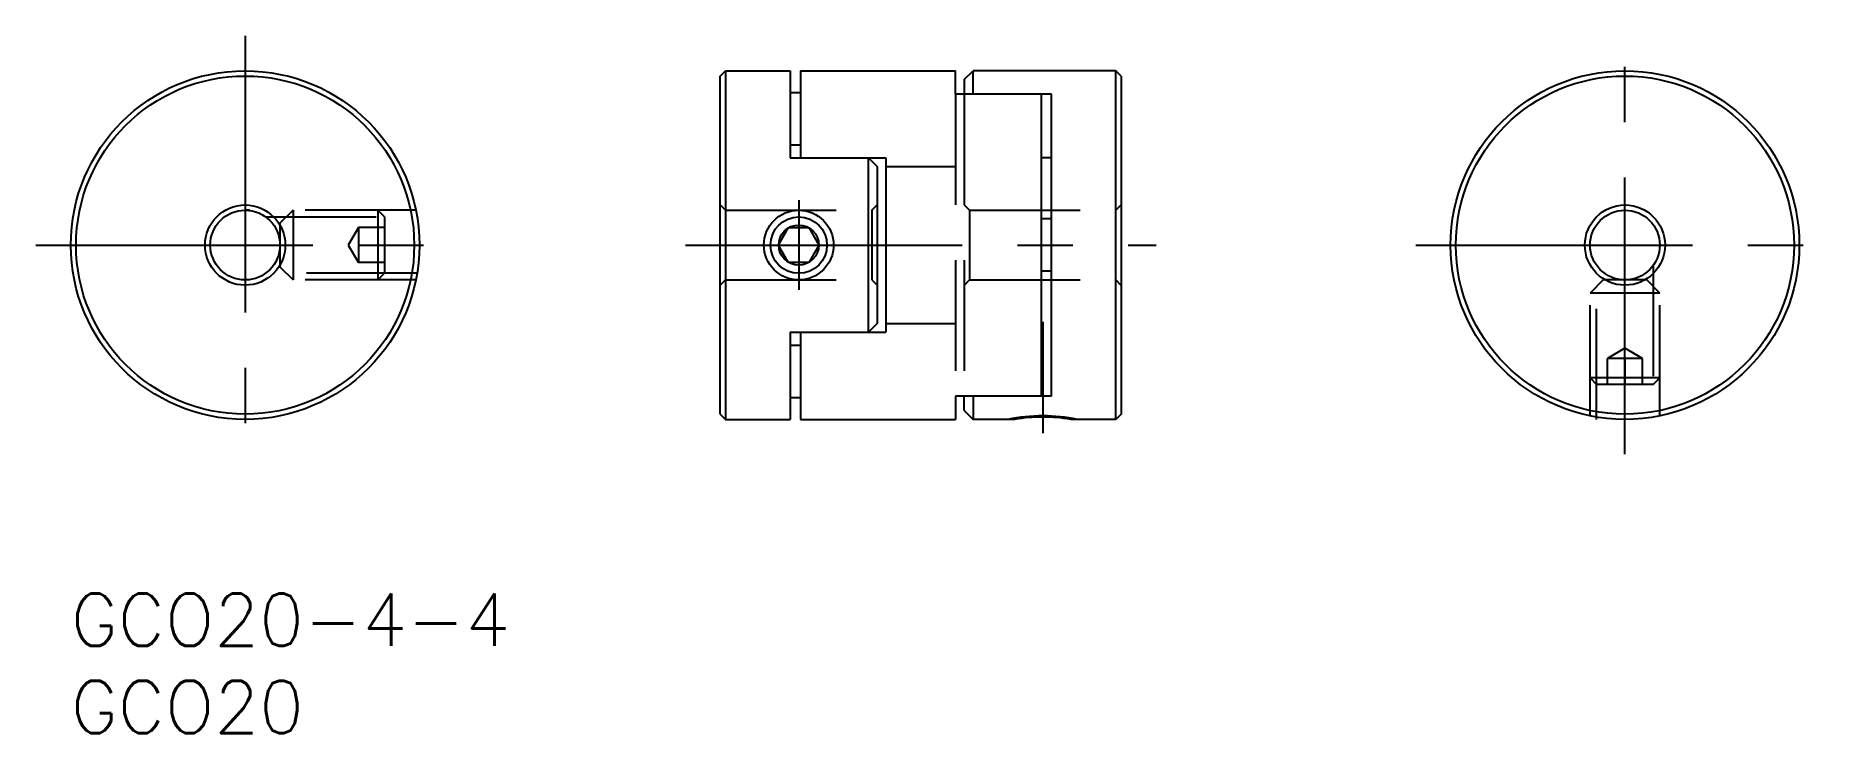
# Model space of a CAD drawing. Extents: x -2 to 101, y -8 to 32.
import ezdxf

# ---------------------------------------------------------------- set-up
doc = ezdxf.new("R2010")
doc.units = 0
doc.header["$LTSCALE"] = 0.5
doc.linetypes.add('CENTER', pattern=[50.8, 31.75, -6.35, 6.35, -6.35])
doc.linetypes.add('DASHED', pattern=[19.05, 12.7, -6.35])
for name, color, linetype in [('MSM_CENTER', 1, 'CENTER'), ('MSM_CONTINUOUS', 7, 'CONTINUOUS'), ('MSM_DASHED', 4, 'DASHED'), ('MSM_NARROW', 5, 'CONTINUOUS'), ('MSM_PART_NUMBER', 7, 'CONTINUOUS')]:
    doc.layers.add(name, color=color, linetype=linetype)
doc.styles.get("Standard").update_dxf_attribs({"font": 'txt.shx', "height": 2, "bigfont": 'bigfont.shx'})

# ---------------------------------------------------------------- blocks, each defined once
blk = doc.blocks.new('*U8')
at = {"layer": 'MSM_PART_NUMBER'}
blk.add_text('GCO20-4-4', height=3, dxfattribs=at).set_placement((0, -3))
blk = doc.blocks.new('*U9')
at = {"layer": 'MSM_PART_NUMBER'}
blk.add_text('GCO20', height=3, dxfattribs=at).set_placement((0, -8))

msp = doc.modelspace()

# ---------------------------------------------------------------- linework, layer by layer
at = {"layer": 'MSM_CENTER'}
for p, q in [((10, 32), (10, 8)), ((89.16, 8), (89.16, 32)), ((41.76, 22.57), (41.76, 17.43)), ((-2, 20), (22, 20)), ((35.26, 20), (62.26, 20)), ((77.16, 20), (101.16, 20)), ((55.76, 15.6), (55.76, 9.2))]:
    msp.add_line(p, q, dxfattribs=at)
at = {"layer": 'MSM_CONTINUOUS'}
for p, q in [((37.26, 29.7), (37.56, 30)), ((37.56, 30), (37.56, 10)), ((37.56, 30), (41.26, 30)), ((41.26, 30), (41.26, 25)), ((41.86, 30), (41.86, 25)), ((41.86, 30), (50.76, 30)), ((50.76, 28.66), (50.76, 30)), ((51.26, 29.5), (51.76, 30)), ((51.76, 28.66), (51.76, 30)), ((59.96, 30), (51.76, 30)), ((59.96, 10), (59.96, 30)), ((60.26, 29.7), (59.96, 30)), ((37.26, 10.3), (37.26, 29.7)), ((51.26, 29.5), (51.26, 28.66)), ((60.26, 29.7), (60.26, 10.3)), ((41.26, 28.75), (41.86, 28.75)), ((56.26, 28.66), (50.76, 28.66)), ((55.66, 28.66), (55.66, 11.34)), ((56.26, 11.34), (56.26, 28.66)), ((41.26, 25.75), (41.86, 25.75)), ((41.26, 25), (46.76, 25)), ((45.76, 15), (45.76, 25)), ((45.76, 25), (46.26, 24.5)), ((46.76, 25), (46.76, 15)), ((55.66, 25.02), (56.26, 25.02)), ((46.26, 24.5), (46.26, 15.5)), ((40.6, 20), (41.18, 21)), ((41.18, 21), (42.34, 21)), ((42.34, 21), (42.91, 20)), ((56.26, 21.5), (55.66, 21.5)), ((41.18, 19), (40.6, 20)), ((42.91, 20), (42.34, 19)), ((42.34, 19), (41.18, 19)), ((56.26, 18.5), (55.66, 18.5)), ((46.26, 15.5), (45.76, 15)), ((41.26, 15), (41.26, 10)), ((41.26, 15), (46.76, 15)), ((41.86, 15), (41.86, 10)), ((41.26, 14.25), (41.86, 14.25)), ((41.26, 11.25), (41.86, 11.25)), ((50.76, 11.34), (50.76, 10)), ((56.26, 11.34), (50.76, 11.34)), ((51.26, 10.5), (51.26, 11.34)), ((51.26, 10.5), (51.76, 10)), ((51.76, 11.34), (51.76, 10)), ((37.26, 10.3), (37.56, 10)), ((37.56, 10), (41.26, 10)), ((41.86, 10), (50.76, 10)), ((54.14, 10), (51.76, 10)), ((59.96, 10), (57.38, 10)), ((60.26, 10.3), (59.96, 10))]:
    msp.add_line(p, q, dxfattribs=at)
for centre, radius in [((10, 20), 10), ((89.16, 20), 10), ((10, 20), 9.7), ((89.16, 20), 9.7), ((10, 20), 2.3), ((10, 20), 2), ((89.16, 20), 2.3), ((89.16, 20), 2), ((41.76, 20), 1.62), ((41.76, 20), 1.15)]:
    msp.add_circle(centre, radius, dxfattribs=at)
msp.add_arc((55.76, 0.13), 10, 80.6712, 99.3288, dxfattribs=at)
at = {"layer": 'MSM_DASHED'}
for p, q in [((50.76, 28.66), (50.76, 11.34)), ((51.26, 28.66), (51.26, 11.34)), ((46.76, 24.5), (50.76, 24.5)), ((19.8, 22), (10, 22)), ((12.75, 22), (12, 21.25)), ((12.75, 22), (12.75, 18)), ((18, 21.62), (17.62, 22)), ((17.62, 22), (17.62, 18)), ((37.56, 22), (37.26, 22.3)), ((37.56, 22), (45.96, 22)), ((37.56, 22), (45.96, 22)), ((45.96, 22), (46.26, 22.3)), ((45.96, 22), (45.96, 18)), ((51.26, 22.3), (51.56, 22)), ((51.56, 22), (51.56, 18)), ((51.56, 22), (59.96, 22)), ((60.26, 22.3), (59.96, 22)), ((11.17, 21.62), (19.87, 21.62)), ((12, 21.25), (12, 18.75)), ((16.5, 21), (15.92, 20)), ((18, 21), (16.5, 21)), ((16.5, 21), (16.5, 19)), ((18, 21.62), (18, 18.38)), ((15.92, 20), (16.5, 19)), ((16.5, 20), (18, 20)), ((87.16, 10.2), (87.16, 20)), ((91.16, 10.2), (91.16, 20)), ((12, 18.75), (12.75, 18)), ((18, 19), (16.5, 19)), ((87.53, 10), (87.53, 18.83)), ((90.78, 18.83), (90.78, 10)), ((19.8, 18), (10, 18)), ((19.87, 18.38), (11.17, 18.38)), ((17.62, 18), (18, 18.38)), ((37.56, 18), (37.26, 17.7)), ((37.56, 18), (45.96, 18)), ((45.96, 18), (46.26, 17.7)), ((51.26, 17.68), (51.56, 18)), ((51.56, 18), (59.96, 18)), ((60.26, 17.68), (59.96, 18)), ((87.91, 18), (87.16, 17.25)), ((90.41, 18), (87.91, 18)), ((91.16, 17.25), (90.41, 18)), ((91.16, 17.25), (87.16, 17.25)), ((46.76, 15.5), (50.76, 15.5)), ((89.16, 14.08), (88.16, 13.5)), ((88.16, 12), (88.16, 13.5)), ((90.16, 13.5), (88.16, 13.5)), ((90.16, 13.5), (89.16, 14.08)), ((89.16, 13.5), (89.16, 12)), ((90.16, 12), (90.16, 13.5)), ((87.16, 12.38), (87.53, 12)), ((91.16, 12.38), (87.16, 12.38)), ((90.78, 12), (91.16, 12.38)), ((90.78, 12), (87.53, 12))]:
    msp.add_line(p, q, dxfattribs=at)
at = {"layer": 'MSM_NARROW'}
msp.add_circle((41.76, 20), 2, dxfattribs=at)
msp.add_arc((55.76, 0.2), 10, 78.463, 101.537, dxfattribs=at)

# ---------------------------------------------------------------- block references
at = {"layer": 'MSM_CONTINUOUS'}
for name in ['*U8', '*U9']:
    msp.add_blockref(name, (0, 0), dxfattribs=at)

doc.saveas('drawing.dxf')
